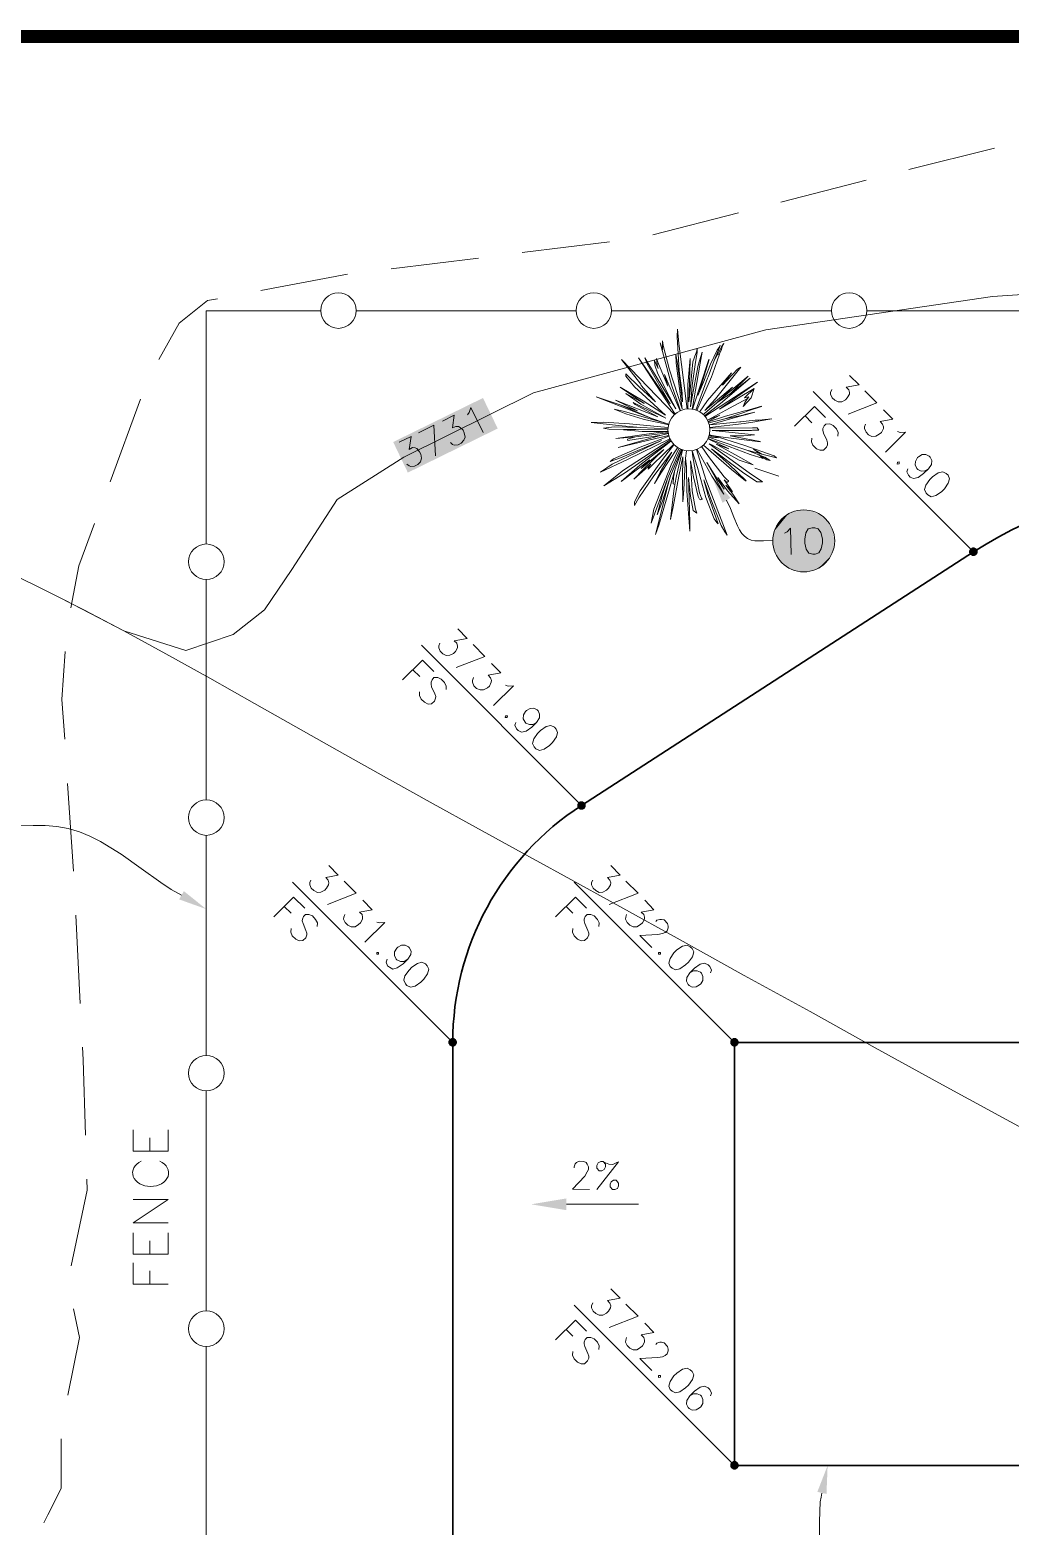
# Model space of a CAD drawing. Header units: millimetres. Extents: x -419 to 20046, y -14642 to 2638.
# Drawn here: x 5.226 to 8.009, y 19.274 to 23.519 of the extents above; entities that cross this region are included whole.
import ezdxf

# ---------------------------------------------------------------- set-up
doc = ezdxf.new("R2010")
doc.units = ezdxf.units.MM
for name, color, linetype in [('PDF11_----LN02', 7, 'Continuous'), ('PDF11_----TX00', 7, 'Continuous'), ('PDF11_24x36$-$Yucca$Valley$TB$CUP$----TB02', 7, 'Continuous'), ('PDF11_PRPN$PRPNCS', 7, 'Continuous'), ('PDF11_PRPN$PRPNCW', 7, 'Continuous'), ('PDF11_PRPN$PRPNFC', 7, 'Continuous')]:
    doc.layers.add(name, color=color, linetype=linetype)
for name, color, linetype, true_color in [('PDF11_0', 7, 'Continuous', 0xb3b3b3), ('PDF11_EXTO$--C3-Surface-EXTO', 7, 'Continuous', 0xb3b3b3), ('PDF11_EXTO$EXLSTR', 7, 'Continuous', 0xb3b3b3)]:
    doc.layers.add(name, color=color, linetype=linetype, true_color=true_color)

msp = doc.modelspace()

# ---------------------------------------------------------------- hatches: boundary and pattern name
at = {"layer": 'PDF11_----LN02', "true_color": 0xffffff, "transparency": 33554559}
for points in [[(6.2572, 22.3501), (6.2988, 22.2634), (6.5122, 22.4751)], [(6.5122, 22.4751), (6.2988, 22.2634), (6.5539, 22.3885)]]:
    msp.add_hatch(color=7, dxfattribs=at).paths.add_polyline_path(points)
at = {"layer": 'PDF11_----TX00', "transparency": 33554559}
msp.add_hatch(color=256, dxfattribs=at).paths.add_polyline_path([(6.6489, 20.1874), (6.7489, 20.1708), (6.7489, 20.2041)])
at = {"layer": 'PDF11_0', "transparency": 33554559}
for points in [[(7.1622, 22.2534), (7.1922, 22.1776), (7.2147, 22.1918)], [(7.8956, 22.0476), (7.8923, 22.0418), (7.9048, 22.0384)], [(7.9048, 22.0384), (7.8923, 22.0418), (7.8923, 22.0351)], [(7.9048, 22.0384), (7.8923, 22.0351), (7.8956, 22.0301)], [(7.9048, 22.0384), (7.9015, 22.0509), (7.8956, 22.0476)], [(7.8956, 22.0301), (7.9015, 22.0268), (7.9048, 22.0384)], [(7.9048, 22.0384), (7.9073, 22.0509), (7.9015, 22.0509)], [(7.9048, 22.0384), (7.9015, 22.0268), (7.9073, 22.0268)], [(7.9131, 22.0476), (7.9073, 22.0509), (7.9048, 22.0384)], [(7.9048, 22.0384), (7.9165, 22.0418), (7.9131, 22.0476)], [(7.9048, 22.0384), (7.9165, 22.0351), (7.9165, 22.0418)], [(7.9131, 22.0301), (7.9165, 22.0351), (7.9048, 22.0384)], [(7.9048, 22.0384), (7.9073, 22.0268), (7.9131, 22.0301)], [(6.783, 21.3275), (6.7797, 21.3217), (6.7914, 21.3192)], [(6.7914, 21.3192), (6.7797, 21.3217), (6.7797, 21.3159)], [(6.7914, 21.3192), (6.7797, 21.3159), (6.783, 21.31)], [(6.7914, 21.3192), (6.788, 21.3309), (6.783, 21.3275)], [(6.783, 21.31), (6.788, 21.3067), (6.7914, 21.3192)], [(6.7914, 21.3192), (6.7947, 21.3309), (6.788, 21.3309)], [(6.7914, 21.3192), (6.788, 21.3067), (6.7947, 21.3067)], [(6.8005, 21.3275), (6.7947, 21.3309), (6.7914, 21.3192)], [(6.7914, 21.3192), (6.8039, 21.3217), (6.8005, 21.3275)], [(6.7914, 21.3192), (6.8039, 21.3159), (6.8039, 21.3217)], [(6.8005, 21.31), (6.8039, 21.3159), (6.7914, 21.3192)], [(6.7914, 21.3192), (6.7947, 21.3067), (6.8005, 21.31)], [(5.7263, 21.025), (5.663, 21.0759), (5.6496, 21.0525)], [(6.4172, 20.6558), (6.4138, 20.65), (6.4263, 20.6467)], [(6.4263, 20.6467), (6.4138, 20.65), (6.4138, 20.6442)], [(6.4263, 20.6467), (6.4138, 20.6442), (6.4172, 20.6383)], [(6.4263, 20.6467), (6.423, 20.6592), (6.4172, 20.6558)], [(6.4172, 20.6383), (6.423, 20.635), (6.4263, 20.6467)], [(6.4263, 20.6467), (6.4297, 20.6592), (6.423, 20.6592)], [(6.4263, 20.6467), (6.423, 20.635), (6.4297, 20.635)], [(6.4347, 20.6558), (6.4297, 20.6592), (6.4263, 20.6467)], [(6.4263, 20.6467), (6.438, 20.65), (6.4347, 20.6558)], [(6.4263, 20.6467), (6.438, 20.6442), (6.438, 20.65)], [(6.4347, 20.6383), (6.438, 20.6442), (6.4263, 20.6467)], [(6.4263, 20.6467), (6.4297, 20.635), (6.4347, 20.6383)], [(7.2172, 20.6558), (7.2139, 20.65), (7.2264, 20.6467)], [(7.2264, 20.6467), (7.2139, 20.65), (7.2139, 20.6442)], [(7.2264, 20.6467), (7.2139, 20.6442), (7.2172, 20.6383)], [(7.2264, 20.6467), (7.2231, 20.6592), (7.2172, 20.6558)], [(7.2172, 20.6383), (7.2231, 20.635), (7.2264, 20.6467)], [(7.2264, 20.6467), (7.2297, 20.6592), (7.2231, 20.6592)], [(7.2264, 20.6467), (7.2231, 20.635), (7.2297, 20.635)], [(7.2347, 20.6558), (7.2297, 20.6592), (7.2264, 20.6467)], [(7.2264, 20.6467), (7.2381, 20.65), (7.2347, 20.6558)], [(7.2264, 20.6467), (7.2381, 20.6442), (7.2381, 20.65)], [(7.2347, 20.6383), (7.2381, 20.6442), (7.2264, 20.6467)], [(7.2264, 20.6467), (7.2297, 20.635), (7.2347, 20.6383)], [(7.2172, 19.4557), (7.2139, 19.4499), (7.2264, 19.4466)], [(7.2264, 19.4466), (7.2139, 19.4499), (7.2139, 19.4432)], [(7.2264, 19.4466), (7.2139, 19.4432), (7.2172, 19.4382)], [(7.2264, 19.4466), (7.2231, 19.4591), (7.2172, 19.4557)], [(7.2172, 19.4382), (7.2231, 19.4349), (7.2264, 19.4466)], [(7.2264, 19.4466), (7.2297, 19.4591), (7.2231, 19.4591)], [(7.2264, 19.4466), (7.2231, 19.4349), (7.2297, 19.4349)], [(7.2347, 19.4557), (7.2297, 19.4591), (7.2264, 19.4466)], [(7.2264, 19.4466), (7.2381, 19.4499), (7.2347, 19.4557)], [(7.2264, 19.4466), (7.2381, 19.4432), (7.2381, 19.4499)], [(7.2347, 19.4382), (7.2381, 19.4432), (7.2264, 19.4466)], [(7.2264, 19.4466), (7.2297, 19.4349), (7.2347, 19.4382)], [(7.4906, 19.4466), (7.4614, 19.3715), (7.4873, 19.3657)]]:
    msp.add_hatch(color=7, dxfattribs=at).paths.add_polyline_path(points)
at = {"layer": 'PDF11_0', "true_color": 0xffffff, "transparency": 33554559}
for points in [[(7.4073, 22.1559), (7.3339, 22.0676), (7.4206, 22.1568)], [(7.4206, 22.1568), (7.3339, 22.0676), (7.3364, 22.0484)], [(7.4073, 22.1559), (7.3348, 22.0818), (7.3339, 22.0676)], [(7.3881, 22.1501), (7.3348, 22.0818), (7.4073, 22.1559)], [(7.3881, 22.1501), (7.3389, 22.0968), (7.3348, 22.0818)], [(7.4206, 22.1568), (7.3364, 22.0484), (7.4439, 22.1543)], [(7.4439, 22.1543), (7.3364, 22.0484), (7.3431, 22.0301)], [(7.3773, 22.1443), (7.3389, 22.0968), (7.3881, 22.1501)], [(7.3773, 22.1443), (7.3456, 22.1118), (7.3389, 22.0968)], [(7.4439, 22.1543), (7.3431, 22.0301), (7.4639, 22.1459)], [(7.4639, 22.1459), (7.3431, 22.0301), (7.3506, 22.0176)], [(7.3664, 22.1376), (7.3456, 22.1118), (7.3773, 22.1443)], [(7.3664, 22.1376), (7.3556, 22.1276), (7.3456, 22.1118)], [(7.4639, 22.1459), (7.3506, 22.0176), (7.4831, 22.1326)], [(7.4831, 22.1326), (7.3506, 22.0176), (7.3639, 22.0026)], [(7.4831, 22.1326), (7.3639, 22.0026), (7.4948, 22.1184)], [(7.4948, 22.1184), (7.3639, 22.0026), (7.3781, 21.9926)], [(7.4948, 22.1184), (7.3781, 21.9926), (7.5039, 22.1018)], [(7.5039, 22.1018), (7.3781, 21.9926), (7.3931, 21.9859)], [(7.5039, 22.1018), (7.3931, 21.9859), (7.5098, 22.0709)], [(7.5098, 22.0709), (7.3931, 21.9859), (7.4114, 21.9818)], [(7.5098, 22.0709), (7.4114, 21.9818), (7.5056, 22.0418)], [(7.5056, 22.0418), (7.4114, 21.9818), (7.4323, 21.9818)], [(7.5056, 22.0418), (7.4323, 21.9818), (7.4989, 22.0259)], [(7.4989, 22.0259), (7.4323, 21.9818), (7.4656, 21.9926)], [(7.4989, 22.0259), (7.4656, 21.9926), (7.4823, 22.0051)]]:
    msp.add_hatch(color=7, dxfattribs=at).paths.add_polyline_path(points)

# ---------------------------------------------------------------- linework, layer by layer
at = {"layer": 'PDF11_----LN02', "lineweight": 18}
for points in [[(7.964, 23.1835), (7.7215, 23.1235)], [(7.3581, 23.031), (7.5448, 23.0793), (7.5998, 23.0927)], [(7.2372, 23.0002), (6.9947, 22.9377)], [(6.8714, 22.9177), (6.623, 22.8877)], [(6.4997, 22.8718), (6.2513, 22.8418)], [(8.6399, 22.8085), (7.959, 22.7627), (7.3148, 22.6685), (6.6555, 22.4893), (6.2872, 22.3076), (6.098, 22.1868), (5.9696, 21.9884), (5.8921, 21.8742), (5.803, 21.8042), (5.6688, 21.7584), (5.4921, 21.8142), (5.3254, 21.9018)], [(6.1272, 22.826), (5.8813, 22.7802)], [(5.5921, 22.5843), (5.6496, 22.6876), (5.7296, 22.7518), (5.7588, 22.7568)], [(5.5396, 22.4718), (5.4538, 22.2368)], [(6.3972, 22.4093), (6.4305, 22.426), (6.4255, 22.3901), (6.4347, 22.3943), (6.443, 22.3943), (6.4472, 22.3918), (6.4555, 22.3835), (6.4589, 22.376), (6.4614, 22.3643), (6.458, 22.3551), (6.4505, 22.3468), (6.4413, 22.3426), (6.4305, 22.341), (6.4255, 22.3435), (6.4197, 22.3485)], [(6.468, 22.4276), (6.473, 22.4343), (6.4772, 22.4485), (6.5122, 22.3768)], [(6.3288, 22.376), (6.3722, 22.3976), (6.3772, 22.311)], [(6.2738, 22.3493), (6.308, 22.366), (6.303, 22.3293), (6.3122, 22.3343), (6.3197, 22.3335), (6.3247, 22.3318), (6.3322, 22.3226), (6.3355, 22.316), (6.338, 22.3043), (6.3347, 22.2943), (6.3272, 22.2868), (6.318, 22.2818), (6.3072, 22.2809), (6.303, 22.2826), (6.2963, 22.2876)], [(5.3421, 21.8801), (5.3646, 21.9993), (5.4096, 22.1193)], [(5.3246, 21.5067), (5.3163, 21.6201), (5.3263, 21.7559)], [(5.3329, 21.3817), (5.3496, 21.1325)], [(5.3563, 21.0075), (5.3688, 20.7575)], [(5.3754, 20.6333), (5.3771, 20.5975), (5.3838, 20.3833)], [(5.3871, 20.2583), (5.3888, 20.2275), (5.3429, 20.0124)], [(5.3496, 19.8908), (5.3663, 19.8099), (5.3338, 19.6457)], [(5.3146, 19.5224), (5.3146, 19.3807), (5.2763, 19.3065), (5.2654, 19.284)]]:
    msp.add_lwpolyline(points, dxfattribs=at)
at = {"layer": 'PDF11_----TX00', "lineweight": 20}
for points in [[(7.5531, 22.5393), (7.5798, 22.5126), (7.5431, 22.506), (7.5506, 22.4985), (7.5531, 22.491), (7.5523, 22.486), (7.5464, 22.4751), (7.5414, 22.4701), (7.5306, 22.4643), (7.5206, 22.4643), (7.5106, 22.4685), (7.5031, 22.476), (7.4989, 22.486), (7.4989, 22.491), (7.5023, 22.4993)], [(7.5964, 22.4951), (7.6298, 22.461), (7.5489, 22.4293)], [(7.3964, 22.3951), (7.4531, 22.451), (7.4848, 22.4193)], [(7.4456, 22.4043), (7.4264, 22.4243)], [(7.6489, 22.4418), (7.6756, 22.4151), (7.6398, 22.4085), (7.6464, 22.401), (7.6489, 22.3935), (7.6489, 22.3885), (7.6431, 22.3776), (7.6373, 22.3726), (7.6273, 22.3668), (7.6164, 22.366), (7.6064, 22.371), (7.5998, 22.3785), (7.5948, 22.3885), (7.5956, 22.3935), (7.5981, 22.401)], [(7.4456, 22.361), (7.4448, 22.351), (7.4489, 22.341), (7.4589, 22.331), (7.4689, 22.3268), (7.4789, 22.3268), (7.4873, 22.3351), (7.4898, 22.3426), (7.4906, 22.3476), (7.4881, 22.3551), (7.4789, 22.3751), (7.4773, 22.3835), (7.4773, 22.3885), (7.4806, 22.396), (7.4856, 22.401), (7.4964, 22.4018), (7.5064, 22.3968), (7.5156, 22.3876), (7.5206, 22.3776), (7.5198, 22.3668)], [(7.6889, 22.3801), (7.6964, 22.3776), (7.7115, 22.3785), (7.6548, 22.3218)], [(7.7773, 22.2743), (7.7631, 22.2609), (7.7473, 22.2493), (7.7348, 22.2468), (7.7248, 22.2509), (7.7198, 22.2559), (7.7156, 22.2659), (7.7181, 22.2743)], [(6.4405, 21.8201), (6.4672, 21.7926), (6.4305, 21.7859), (6.438, 21.7792), (6.4397, 21.7709), (6.4397, 21.7659), (6.4338, 21.7559), (6.4288, 21.7501), (6.418, 21.7451), (6.408, 21.7442), (6.398, 21.7492), (6.3905, 21.7567), (6.3863, 21.7667), (6.3863, 21.7717), (6.3897, 21.7792)], [(6.4839, 21.7759), (6.5172, 21.7417), (6.4363, 21.7101)], [(6.2838, 21.6751), (6.3405, 21.7309), (6.3722, 21.6992)], [(6.333, 21.6851), (6.313, 21.7042)], [(6.5364, 21.7217), (6.563, 21.6951), (6.5272, 21.6884), (6.5339, 21.6809), (6.5364, 21.6734), (6.5355, 21.6684), (6.5305, 21.6576), (6.5247, 21.6526), (6.5139, 21.6467), (6.5039, 21.6467), (6.4939, 21.6509), (6.4864, 21.6584), (6.4822, 21.6684), (6.4822, 21.6734), (6.4855, 21.6817)], [(6.3322, 21.6417), (6.3322, 21.6309), (6.3363, 21.6209), (6.3463, 21.6117), (6.3563, 21.6067), (6.3663, 21.6076), (6.3747, 21.6151), (6.3772, 21.6234), (6.378, 21.6284), (6.3755, 21.6359), (6.3663, 21.6559), (6.3647, 21.6634), (6.3647, 21.6684), (6.368, 21.6759), (6.373, 21.6817), (6.3838, 21.6817), (6.393, 21.6776), (6.403, 21.6676), (6.4072, 21.6576), (6.4072, 21.6476)], [(6.5764, 21.6601), (6.5839, 21.6576), (6.5989, 21.6584), (6.5422, 21.6026)], [(6.6639, 21.5542), (6.6505, 21.5409), (6.6347, 21.5301), (6.6214, 21.5267), (6.6122, 21.5317), (6.6072, 21.5367), (6.6022, 21.5467), (6.6055, 21.5542)], [(6.0747, 21.1484), (6.1013, 21.1209), (6.0655, 21.1142), (6.0722, 21.1067), (6.0747, 21.0992), (6.0738, 21.0942), (6.068, 21.0842), (6.063, 21.0784), (6.0522, 21.0734), (6.0422, 21.0725), (6.0321, 21.0775), (6.0246, 21.0842), (6.0205, 21.0942), (6.0205, 21.1), (6.0238, 21.1075)], [(6.8747, 21.1484), (6.9014, 21.1209), (6.8655, 21.1142), (6.8722, 21.1067), (6.8747, 21.0992), (6.8739, 21.0942), (6.8689, 21.0842), (6.863, 21.0784), (6.8522, 21.0734), (6.8422, 21.0725), (6.8322, 21.0775), (6.8247, 21.0842), (6.8205, 21.0942), (6.8205, 21.1), (6.8239, 21.1075)], [(6.118, 21.1042), (6.1522, 21.07), (6.0705, 21.0383)], [(6.9181, 21.1042), (6.9522, 21.07), (6.8705, 21.0383)], [(5.918, 21.0033), (5.9746, 21.0592), (6.0063, 21.0275)], [(6.718, 21.0033), (6.7747, 21.0592), (6.8064, 21.0275)], [(5.9671, 21.0133), (5.948, 21.0325)], [(6.1713, 21.05), (6.1972, 21.0233), (6.1613, 21.0167), (6.1688, 21.0092), (6.1705, 21.0017), (6.1705, 20.9967), (6.1647, 20.9858), (6.1588, 20.9808), (6.1488, 20.975), (6.138, 20.975), (6.1288, 20.9792), (6.1213, 20.9867), (6.1163, 20.9967), (6.1172, 21.0017), (6.1197, 21.01)], [(6.7672, 21.0133), (6.748, 21.0325)], [(6.9714, 21.05), (6.9972, 21.0233), (6.9614, 21.0167), (6.9689, 21.0092), (6.9706, 21.0017), (6.9706, 20.9967), (6.9647, 20.9858), (6.9589, 20.9808), (6.9489, 20.975), (6.9381, 20.975), (6.9289, 20.9792), (6.9214, 20.9867), (6.9164, 20.9967), (6.9172, 21.0017), (6.9197, 21.01)], [(5.9671, 20.97), (5.9663, 20.9592), (5.9705, 20.9492), (5.9805, 20.94), (5.9905, 20.935), (6.0005, 20.9358), (6.0088, 20.9433), (6.0121, 20.9517), (6.0121, 20.9567), (6.0096, 20.9642), (6.0013, 20.9842), (5.9988, 20.9917), (5.9996, 20.9967), (6.0021, 21.0042), (6.008, 21.01), (6.018, 21.01), (6.028, 21.0058), (6.0371, 20.9958), (6.0422, 20.9858), (6.0413, 20.9758)], [(6.2105, 20.9883), (6.218, 20.9858), (6.2338, 20.9867), (6.1763, 20.9308)], [(6.7672, 20.97), (6.7664, 20.9592), (6.7705, 20.9492), (6.7805, 20.94), (6.7905, 20.935), (6.8005, 20.9358), (6.8089, 20.9433), (6.8122, 20.9517), (6.8122, 20.9567), (6.8097, 20.9642), (6.8014, 20.9842), (6.7989, 20.9917), (6.7997, 20.9967), (6.8022, 21.0042), (6.808, 21.01), (6.818, 21.01), (6.828, 21.0058), (6.8372, 20.9958), (6.8422, 20.9858), (6.8414, 20.9758)], [(7.0031, 20.99), (7.0056, 20.9933), (7.0139, 20.9958), (7.0189, 20.9958), (7.0264, 20.9942), (7.0364, 20.9842), (7.0381, 20.9767), (7.0381, 20.9717), (7.0347, 20.9633), (7.0297, 20.9583), (7.0214, 20.9558), (7.0089, 20.9525), (6.9572, 20.95), (6.9914, 20.9158)], [(6.2988, 20.8825), (6.2855, 20.8692), (6.2688, 20.8583), (6.2563, 20.855), (6.2463, 20.86), (6.2413, 20.8642), (6.2372, 20.8742), (6.2397, 20.8825)], [(7.0989, 20.8442), (7.1122, 20.8575), (7.1289, 20.8683), (7.1414, 20.8717), (7.1514, 20.8667), (7.1564, 20.8617), (7.1606, 20.8517), (7.1581, 20.8442)], [(6.7705, 20.2908), (6.7705, 20.2941), (6.7739, 20.3025), (6.7772, 20.3058), (6.7847, 20.31), (6.798, 20.3091), (6.8047, 20.3058), (6.808, 20.3016), (6.8114, 20.2941), (6.8114, 20.2866), (6.808, 20.2791), (6.8014, 20.2675), (6.7664, 20.23), (6.8147, 20.2291)], [(6.853, 20.3091), (6.8597, 20.305), (6.8697, 20.3016), (6.8806, 20.3008), (6.8906, 20.305), (6.8972, 20.3083), (6.8355, 20.2291)], [(6.9539, 20.1874), (6.7489, 20.1874)], [(6.8747, 19.9474), (6.9014, 19.9208), (6.8655, 19.9141), (6.8722, 19.9066), (6.8747, 19.8991), (6.8739, 19.8941), (6.8689, 19.8841), (6.863, 19.8783), (6.8522, 19.8724), (6.8422, 19.8724), (6.8322, 19.8774), (6.8247, 19.8841), (6.8205, 19.8941), (6.8205, 19.8991), (6.8239, 19.9074)], [(6.9181, 19.9041), (6.9522, 19.8699), (6.8705, 19.8383)], [(6.718, 19.8033), (6.7747, 19.8591), (6.8064, 19.8274)], [(6.7672, 19.8133), (6.748, 19.8324)], [(6.9714, 19.8499), (6.9972, 19.8233), (6.9614, 19.8166), (6.9689, 19.8091), (6.9706, 19.8016), (6.9706, 19.7966), (6.9647, 19.7857), (6.9589, 19.7807), (6.9489, 19.7749), (6.9381, 19.7749), (6.9289, 19.7791), (6.9214, 19.7866), (6.9164, 19.7966), (6.9172, 19.8016), (6.9197, 19.8099)], [(6.7672, 19.7699), (6.7664, 19.7591), (6.7705, 19.7491), (6.7805, 19.7399), (6.7905, 19.7349), (6.8005, 19.7349), (6.8089, 19.7432), (6.8122, 19.7507), (6.8122, 19.7566), (6.8097, 19.7641), (6.8014, 19.7841), (6.7989, 19.7916), (6.7997, 19.7966), (6.8022, 19.8041), (6.808, 19.8099), (6.818, 19.8099), (6.828, 19.8058), (6.8372, 19.7958), (6.8422, 19.7857), (6.8414, 19.7757)], [(7.0031, 19.7899), (7.0056, 19.7933), (7.0139, 19.7958), (7.0189, 19.7958), (7.0264, 19.7941), (7.0364, 19.7841), (7.0381, 19.7766), (7.0381, 19.7716), (7.0347, 19.7632), (7.0297, 19.7582), (7.0214, 19.7549), (7.0089, 19.7524), (6.9572, 19.7499), (6.9914, 19.7157)], [(7.0989, 19.6441), (7.1122, 19.6574), (7.1289, 19.6682), (7.1414, 19.6716), (7.1514, 19.6666), (7.1564, 19.6616), (7.1606, 19.6516), (7.1581, 19.6441)]]:
    msp.add_lwpolyline(points, dxfattribs=at)
for points in [[(7.6939, 22.2935), (7.6939, 22.2884), (7.6881, 22.2876), (7.6889, 22.2926)], [(7.7665, 22.2684), (7.7565, 22.2676), (7.7465, 22.2726), (7.744, 22.2751), (7.739, 22.2851), (7.7398, 22.2951), (7.7456, 22.306), (7.7481, 22.3085), (7.759, 22.3143), (7.769, 22.3143), (7.779, 22.3101), (7.7815, 22.3076), (7.7865, 22.2976), (7.7856, 22.2868), (7.7773, 22.2743)], [(7.8273, 22.2609), (7.8323, 22.2559), (7.8365, 22.2459), (7.8331, 22.2334), (7.8223, 22.2176), (7.814, 22.2093), (7.7981, 22.1984), (7.7848, 22.1951), (7.7748, 22.2001), (7.7706, 22.2051), (7.7656, 22.2151), (7.769, 22.2276), (7.7806, 22.2434), (7.7881, 22.2518), (7.804, 22.2626), (7.8173, 22.2659)], [(6.5814, 21.5734), (6.5805, 21.5684), (6.5755, 21.5684), (6.5764, 21.5734)], [(6.6539, 21.5484), (6.6439, 21.5484), (6.6339, 21.5526), (6.6314, 21.5551), (6.6264, 21.5651), (6.6272, 21.5759), (6.633, 21.5859), (6.6355, 21.5884), (6.6464, 21.5942), (6.6564, 21.5951), (6.6664, 21.5901), (6.6689, 21.5876), (6.673, 21.5776), (6.673, 21.5676), (6.6639, 21.5542)], [(6.7147, 21.5409), (6.7197, 21.5359), (6.7239, 21.5259), (6.7205, 21.5134), (6.7097, 21.4976), (6.7014, 21.4892), (6.6855, 21.4784), (6.6722, 21.4751), (6.6622, 21.4801), (6.6572, 21.4851), (6.653, 21.4951), (6.6564, 21.5076), (6.6672, 21.5234), (6.6755, 21.5317), (6.6914, 21.5426), (6.7047, 21.5459)], [(6.2155, 20.9017), (6.2155, 20.8967), (6.2105, 20.8967), (6.2105, 20.9017)], [(6.288, 20.8767), (6.278, 20.8767), (6.268, 20.8808), (6.2655, 20.8833), (6.2613, 20.8933), (6.2613, 20.9033), (6.2672, 20.9142), (6.2705, 20.9167), (6.2805, 20.9225), (6.2913, 20.9225), (6.3005, 20.9183), (6.303, 20.9158), (6.308, 20.9058), (6.3072, 20.8958), (6.2988, 20.8825)], [(7.0156, 20.9017), (7.0156, 20.8967), (7.0106, 20.8967), (7.0106, 20.9017)], [(7.1006, 20.9183), (7.1056, 20.9133), (7.1106, 20.9033), (7.1072, 20.89), (7.0956, 20.8742), (7.0872, 20.8667), (7.0714, 20.8558), (7.0589, 20.8525), (7.0489, 20.8575), (7.0439, 20.8617), (7.0397, 20.8717), (7.0431, 20.885), (7.0539, 20.9008), (7.0622, 20.9092), (7.0781, 20.92), (7.0914, 20.9225)], [(6.3488, 20.8692), (6.3538, 20.8642), (6.358, 20.8542), (6.3547, 20.8417), (6.3438, 20.8258), (6.3355, 20.8175), (6.3197, 20.8067), (6.3063, 20.8033), (6.2963, 20.8083), (6.2922, 20.8133), (6.2872, 20.8233), (6.2905, 20.8358), (6.3022, 20.8517), (6.3105, 20.86), (6.3263, 20.8708), (6.3388, 20.8742)], [(7.1097, 20.85), (7.1197, 20.85), (7.1297, 20.8458), (7.1322, 20.8433), (7.1364, 20.8333), (7.1364, 20.8225), (7.1306, 20.8125), (7.1272, 20.81), (7.1172, 20.8042), (7.1064, 20.8033), (7.0972, 20.8083), (7.0947, 20.8108), (7.0897, 20.8208), (7.0906, 20.8308), (7.0989, 20.8442)], [(6.8597, 20.3016), (6.8597, 20.2941), (6.8564, 20.2858), (6.8497, 20.2825), (6.8422, 20.2825), (6.8355, 20.29), (6.8355, 20.2975), (6.8389, 20.305), (6.8464, 20.3091), (6.853, 20.3091)], [(6.8831, 20.2558), (6.8906, 20.2558), (6.8972, 20.2475), (6.8972, 20.24), (6.8939, 20.2325), (6.8864, 20.2291), (6.8797, 20.2291), (6.873, 20.2366), (6.873, 20.2441), (6.8764, 20.2516)], [(7.0156, 19.7016), (7.0156, 19.6966), (7.0106, 19.6957), (7.0106, 19.7016)], [(7.1006, 19.7182), (7.1056, 19.7132), (7.1106, 19.7032), (7.1072, 19.6899), (7.0956, 19.6741), (7.0872, 19.6666), (7.0714, 19.6557), (7.0589, 19.6524), (7.0489, 19.6574), (7.0439, 19.6616), (7.0397, 19.6716), (7.0431, 19.6849), (7.0539, 19.7007), (7.0622, 19.7082), (7.0781, 19.7199), (7.0914, 19.7224)], [(7.1097, 19.6499), (7.1197, 19.6499), (7.1297, 19.6457), (7.1322, 19.6432), (7.1364, 19.6332), (7.1364, 19.6224), (7.1306, 19.6124), (7.1272, 19.6099), (7.1172, 19.6041), (7.1064, 19.6032), (7.0972, 19.6082), (7.0947, 19.6107), (7.0897, 19.6207), (7.0906, 19.6307), (7.0989, 19.6441)]]:
    msp.add_lwpolyline(points, close=True, dxfattribs=at)
at = {"layer": 'PDF11_0', "color": 7, "lineweight": 20}
for points in [[(7.4498, 22.4935), (7.9048, 22.0384)], [(7.3339, 22.0709), (7.3089, 22.0701), (7.2839, 22.0701), (7.2731, 22.0718), (7.2631, 22.0768), (7.2547, 22.0826), (7.2472, 22.0909), (7.2406, 22.1009), (7.2347, 22.1126), (7.2247, 22.1368), (7.2147, 22.1618), (7.2031, 22.1851)], [(7.3681, 22.0918), (7.3756, 22.0951), (7.3856, 22.1059), (7.3873, 22.0309)], [(6.3372, 21.7734), (6.7914, 21.3192)], [(5.1671, 21.2609), (5.2354, 21.2617), (5.2688, 21.2617), (5.3021, 21.2592), (5.3188, 21.2567), (5.3346, 21.2534), (5.3504, 21.2492), (5.3663, 21.2442), (5.3963, 21.2317), (5.4263, 21.2167), (5.4554, 21.1992), (5.4846, 21.1809), (5.5413, 21.14), (5.5979, 21.1), (5.6271, 21.0809), (5.6563, 21.0642)], [(5.9713, 21.1017), (6.4263, 20.6467)], [(6.7714, 21.1017), (7.2264, 20.6467)], [(6.7714, 19.9016), (7.2264, 19.4466)], [(7.4739, 19.3682), (7.4723, 19.3565), (7.4698, 19.3432), (7.4681, 19.3157), (7.4673, 19.2865), (7.4673, 19.2565), (7.4664, 19.1974), (7.4648, 19.169), (7.4614, 19.1432), (7.4589, 19.1307), (7.4564, 19.1199), (7.4523, 19.109), (7.4473, 19.0999), (7.4423, 19.0915), (7.4356, 19.084), (7.4281, 19.0782), (7.4198, 19.0732), (7.4098, 19.0699), (7.3989, 19.0682), (7.3873, 19.0674), (7.3748, 19.0674), (7.3489, 19.0682), (7.3239, 19.069)]]:
    msp.add_lwpolyline(points, dxfattribs=at)
msp.add_lwpolyline([(7.4464, 22.1068), (7.4539, 22.1068), (7.4639, 22.1034), (7.4714, 22.0934), (7.4756, 22.0751), (7.4756, 22.0643), (7.4723, 22.0468), (7.4656, 22.0359), (7.4548, 22.0318), (7.4481, 22.0318), (7.4373, 22.0351), (7.4298, 22.0459), (7.4256, 22.0634), (7.4256, 22.0743), (7.4289, 22.0926), (7.4356, 22.1034)], close=True, dxfattribs=at)
at = {"layer": 'PDF11_0', "color": 7, "lineweight": 0, "true_color": 0xffffff}
msp.add_lwpolyline([(7.4823, 22.0051), (7.4656, 21.9926)], dxfattribs=at)
at = {"layer": 'PDF11_0', "lineweight": 18}
msp.add_lwpolyline([(8.1315, 20.355), (7.9765, 20.4391), (7.8065, 20.5325), (7.6256, 20.6317), (7.4406, 20.7342), (7.2539, 20.8367), (7.0722, 20.9375), (6.9006, 21.0325), (6.743, 21.1192), (6.6047, 21.195), (6.4905, 21.2575), (6.3705, 21.3234), (6.2463, 21.3925), (6.1197, 21.4634), (5.863, 21.6084), (5.7363, 21.6801), (5.6121, 21.7492), (5.4921, 21.8142), (5.3788, 21.8742), (5.2721, 21.9284), (5.1746, 21.9759)], dxfattribs=at)
at = {"layer": 'PDF11_0', "color": 7, "lineweight": 20}
msp.add_circle((7.4227, 22.0697), 0.0879, dxfattribs=at)
at = {"layer": 'PDF11_24x36$-$Yucca$Valley$TB$CUP$----TB02', "lineweight": 0, "const_width": 0.0375}
msp.add_lwpolyline([(35.4024, 0.4996), (35.4024, 23.5006), (0.9184, 23.5006), (0.9184, 0.4996)], close=True, dxfattribs=at)
at = {"layer": 'PDF11_EXTO$--C3-Surface-EXTO', "lineweight": 18}
msp.add_lwpolyline([(8.1315, 20.355), (7.9765, 20.4391), (7.8065, 20.5325), (7.6256, 20.6317), (7.4406, 20.7342), (7.2539, 20.8367), (7.0722, 20.9375), (6.9006, 21.0325), (6.743, 21.1192), (6.6047, 21.195), (6.4905, 21.2575), (6.3705, 21.3234), (6.2463, 21.3925), (6.1197, 21.4634), (5.863, 21.6084), (5.7363, 21.6801), (5.6121, 21.7492), (5.4921, 21.8142), (5.3788, 21.8742), (5.2721, 21.9284), (5.1746, 21.9759)], dxfattribs=at)
at = {"layer": 'PDF11_EXTO$EXLSTR', "lineweight": 18}
for points in [[(7.0731, 22.4385), (7.0681, 22.4526), (7.0472, 22.5126), (7.0147, 22.6318), (7.0222, 22.611), (7.0214, 22.6376), (7.0239, 22.6243), (7.0414, 22.5551), (7.0772, 22.4443), (7.0606, 22.5743), (7.0597, 22.5985), (7.0639, 22.5726), (7.0789, 22.4643), (7.0772, 22.4885), (7.0689, 22.5518), (7.0631, 22.6485), (7.0647, 22.6701), (7.0681, 22.6301), (7.0914, 22.4435)], [(7.1931, 22.626), (7.1897, 22.6201), (7.1856, 22.6118), (7.1689, 22.5818)], [(7.1939, 22.626), (7.1914, 22.6201), (7.1939, 22.626), (7.1956, 22.6301), (7.1897, 22.6201)], [(7.1939, 22.6276), (7.1956, 22.6301), (7.1947, 22.6276)], [(7.0564, 22.4276), (6.9056, 22.5843), (6.9606, 22.5143), (6.9614, 22.511), (7.0022, 22.4643), (6.9564, 22.506), (6.9172, 22.5435), (6.9181, 22.5368), (6.9422, 22.5068), (7.0306, 22.4268), (6.9664, 22.4668), (6.9014, 22.506), (6.9697, 22.4593), (6.9447, 22.4726), (6.9172, 22.4876), (6.9606, 22.4576), (7.0314, 22.4176), (6.9647, 22.4493), (6.9389, 22.4626), (6.9439, 22.4568), (7.0081, 22.4218), (6.8881, 22.4685), (6.9506, 22.4385), (6.9014, 22.456)], [(7.0581, 22.4293), (6.9539, 22.5893), (7.0431, 22.4585), (6.9781, 22.5718), (6.9714, 22.5893), (6.9797, 22.5751), (7.0597, 22.4443), (7.0414, 22.4785), (7.0089, 22.5435), (6.9997, 22.5685), (6.9989, 22.581), (7.0097, 22.5585), (7.0064, 22.5701), (7.0047, 22.5868), (7.0106, 22.5718), (7.0372, 22.5085), (7.0272, 22.5418), (7.0439, 22.5035), (7.0722, 22.4385)], [(7.1056, 22.4426), (7.1289, 22.5743), (7.1347, 22.6051), (7.1231, 22.5685), (7.1047, 22.4735), (7.1014, 22.4501), (7.1064, 22.5101), (7.1156, 22.5768), (7.1197, 22.6043), (7.1197, 22.6051), (7.1206, 22.6168), (7.1181, 22.6043), (7.1172, 22.6035), (7.1164, 22.601), (7.1081, 22.5776), (7.0989, 22.4876), (7.0964, 22.4643), (7.0989, 22.546), (7.1006, 22.5876), (7.0939, 22.5135), (7.0939, 22.4435)], [(7.1164, 22.4401), (7.1497, 22.531), (7.1514, 22.5351), (7.1689, 22.5818), (7.1806, 22.611), (7.1831, 22.6185), (7.1856, 22.6251), (7.1814, 22.6176), (7.1772, 22.611), (7.1581, 22.571), (7.1406, 22.5276), (7.1406, 22.5268), (7.1222, 22.4818), (7.1256, 22.4918), (7.1539, 22.5843), (7.1522, 22.581), (7.1106, 22.4551), (7.1072, 22.4426)], [(7.1914, 22.6201), (7.1889, 22.6126), (7.1839, 22.6001), (7.1806, 22.5985), (7.1839, 22.5993), (7.1639, 22.5426), (7.1606, 22.5351), (7.1189, 22.4393)], [(7.1272, 22.4351), (7.1497, 22.4676), (7.2172, 22.546), (7.1922, 22.5118), (7.2347, 22.5568), (7.2439, 22.5626), (7.1722, 22.4726), (7.1422, 22.4393), (7.2206, 22.506), (7.1889, 22.4735), (7.2647, 22.5368), (7.2147, 22.4876), (7.2706, 22.531), (7.1864, 22.4593), (7.1406, 22.4243)], [(7.1422, 22.4226), (7.2914, 22.5201), (7.1831, 22.4435), (7.2822, 22.5018), (7.2547, 22.4751), (7.2664, 22.4785), (7.2631, 22.4735)], [(7.2822, 22.5018), (7.2731, 22.476), (7.2506, 22.451), (7.2556, 22.4626), (7.2631, 22.4735), (7.2122, 22.446), (7.1497, 22.4118), (7.1847, 22.426), (7.1514, 22.4085)], [(6.9914, 22.4168), (6.833, 22.4785), (6.9014, 22.456), (6.9914, 22.4168), (7.0306, 22.4035), (7.0397, 22.401)], [(7.1372, 22.4276), (7.1406, 22.431), (7.1756, 22.4618), (7.1847, 22.4701), (7.1889, 22.4735)], [(7.2147, 22.4876), (7.1756, 22.4618)], [(7.0389, 22.3985), (7.0239, 22.4026), (6.9747, 22.4135), (6.9664, 22.4151), (6.9172, 22.4301), (6.8847, 22.4435), (6.9139, 22.4368), (6.9831, 22.4168), (7.0306, 22.4035)], [(7.1514, 22.4076), (7.2006, 22.4235), (7.2556, 22.4385), (7.2681, 22.4418), (7.3031, 22.4518), (7.3031, 22.451), (7.2647, 22.4385), (7.2531, 22.4343), (7.1989, 22.416), (7.2497, 22.4268), (7.2581, 22.4293), (7.2839, 22.4351), (7.2572, 22.4276), (7.2489, 22.4251), (7.2014, 22.4118), (7.1564, 22.3993), (7.2414, 22.4076), (7.2414, 22.4068), (7.2422, 22.4076), (7.2847, 22.4118), (7.2948, 22.4126), (7.3131, 22.4143), (7.3323, 22.416), (7.2931, 22.4093), (7.2839, 22.4076), (7.2539, 22.4026), (7.1564, 22.3918)], [(7.1531, 22.4043), (7.1881, 22.4135), (7.1989, 22.416)], [(7.0372, 22.3876), (6.9597, 22.391), (6.8972, 22.3968), (6.8197, 22.406), (6.853, 22.4068), (6.9281, 22.4018), (7.0372, 22.3918)], [(7.0372, 22.3851), (6.9456, 22.386), (6.8697, 22.3868), (6.8539, 22.3893), (6.8847, 22.3935), (6.9597, 22.391)], [(7.0381, 22.376), (6.9447, 22.3651), (6.8889, 22.3601), (7.0106, 22.3776), (7.0372, 22.3793)], [(7.0372, 22.3801), (6.9639, 22.3801), (6.9114, 22.3843), (6.9456, 22.386)], [(7.0381, 22.3743), (7.0189, 22.3693), (6.9231, 22.3543), (6.9222, 22.3585), (6.9447, 22.3651)], [(7.1564, 22.3893), (7.2772, 22.3901), (7.2814, 22.3901), (7.2906, 22.3901), (7.2956, 22.3835), (7.2772, 22.3835), (7.2747, 22.3826), (7.1631, 22.3826), (7.1822, 22.381), (7.2831, 22.3701), (7.2522, 22.3676), (7.2139, 22.3676), (7.2989, 22.3518), (7.2989, 22.351), (7.1864, 22.3651), (7.1689, 22.3676), (7.2531, 22.341), (7.3389, 22.311), (7.3456, 22.3051), (7.3039, 22.316), (7.2797, 22.3301), (7.2989, 22.3168), (7.2939, 22.3185), (7.2614, 22.3268), (7.3123, 22.3076), (7.3273, 22.2976), (7.3181, 22.3001), (7.2939, 22.3143), (7.3073, 22.3035), (7.2706, 22.3151), (7.1514, 22.3601)], [(7.1564, 22.3993), (7.1547, 22.3985)], [(7.0422, 22.3593), (6.9222, 22.301), (6.8455, 22.2651), (6.8789, 22.2876), (7.0189, 22.3543), (6.9022, 22.3051), (6.873, 22.2951), (6.8822, 22.3026), (6.9581, 22.336), (7.0397, 22.3668)], [(7.0456, 22.3535), (6.9139, 22.2618), (6.8555, 22.2259), (6.9114, 22.2701), (7.0439, 22.3568)], [(7.0389, 22.3685), (6.8956, 22.3343), (7.0189, 22.3693)], [(7.0531, 22.3435), (6.9947, 22.2868), (6.9839, 22.2759), (6.9806, 22.2734), (6.9831, 22.2801), (6.9889, 22.2876), (6.9406, 22.2451), (6.9664, 22.2726), (7.0256, 22.3285), (6.9614, 22.2751), (6.9856, 22.3001), (6.9047, 22.2384), (6.9572, 22.2843), (7.0356, 22.3451), (7.0456, 22.3526)], [(7.0647, 22.3335), (7.0172, 22.2618), (6.9989, 22.2326), (7.0147, 22.2643), (7.0481, 22.321), (6.9972, 22.2543), (6.9547, 22.1918), (6.9422, 22.1701), (6.9422, 22.1801), (6.9581, 22.2118), (7.0214, 22.301), (7.0539, 22.3426)], [(7.0789, 22.3268), (7.0614, 22.2543), (7.0572, 22.2293), (7.0522, 22.2318), (7.0531, 22.2509), (7.0572, 22.2701), (7.0414, 22.2176), (7.0114, 22.1143), (7.0022, 22.0876), (7.0381, 22.2309), (7.0456, 22.2568), (7.0214, 22.1826), (7.0064, 22.1434), (7.0214, 22.2009), (7.0381, 22.2518), (7.0081, 22.1709), (6.9897, 22.1201), (6.9972, 22.1593), (7.0464, 22.2859), (7.0681, 22.3318)], [(7.0381, 22.2518), (7.0722, 22.3293)], [(7.0456, 22.2559), (7.0756, 22.3285)], [(7.1181, 22.3285), (7.1447, 22.2443), (7.2056, 22.0859), (7.1989, 22.0951), (7.1881, 22.1134), (7.1589, 22.1876), (7.1389, 22.2426), (7.1514, 22.1984), (7.1797, 22.1176), (7.1756, 22.1218), (7.1681, 22.1318), (7.1447, 22.1926), (7.1214, 22.2776), (7.1064, 22.3251)], [(7.1331, 22.3368), (7.1522, 22.3093), (7.1972, 22.2518), (7.2064, 22.2418), (7.2089, 22.2409), (7.2089, 22.2393), (7.2064, 22.2359), (7.2039, 22.2359), (7.1964, 22.2426), (7.2131, 22.2201), (7.2206, 22.2084), (7.2014, 22.2276), (7.2214, 22.2018), (7.2397, 22.1751), (7.2064, 22.2118), (7.1789, 22.2493), (7.1972, 22.2168), (7.1781, 22.2443), (7.1472, 22.2918), (7.1672, 22.2568), (7.1956, 22.2026), (7.1622, 22.2534), (7.1206, 22.3293)], [(7.1514, 22.3593), (7.2097, 22.331), (7.1739, 22.3443), (7.2522, 22.301), (7.2789, 22.2851), (7.2397, 22.2985), (7.1614, 22.3426), (7.1547, 22.3451), (7.2681, 22.2626), (7.3056, 22.2368), (7.2897, 22.2376), (7.2489, 22.2651), (7.1606, 22.331), (7.2097, 22.2876), (7.2597, 22.2401), (7.2572, 22.2401), (7.2172, 22.2726), (7.1381, 22.341)], [(7.1547, 22.3685), (7.1797, 22.3618), (7.1522, 22.3651)], [(7.1531, 22.3635), (7.1739, 22.3568), (7.2614, 22.3268)], [(7.1547, 22.3701), (7.1689, 22.3676)], [(7.1056, 22.3251), (7.1081, 22.3085), (7.1189, 22.2451), (7.1264, 22.2059), (7.1322, 22.1909), (7.1347, 22.1876), (7.1356, 22.1876), (7.1306, 22.1859), (7.1272, 22.1876), (7.1231, 22.1959), (7.1097, 22.2518), (7.1014, 22.2968), (7.1064, 22.2118), (7.1156, 22.1593), (7.1189, 22.1484), (7.1089, 22.1559), (7.1014, 22.1968), (7.0956, 22.2493), (7.0964, 22.2234), (7.0989, 22.1209), (7.0989, 22.0976), (7.0906, 22.2109), (7.0897, 22.2801), (7.0872, 22.3043), (7.0856, 22.2718), (7.0822, 22.2143), (7.0797, 22.1809), (7.0781, 22.2451), (7.0797, 22.3085), (7.0681, 22.2534), (7.0522, 22.1659), (7.0447, 22.1301), (7.0539, 22.2118), (7.0572, 22.2293)], [(7.0572, 22.2701), (7.0764, 22.3276)], [(7.0897, 22.3251), (7.0872, 22.3043)], [(7.3523, 22.2534), (7.2839, 22.2759)]]:
    msp.add_lwpolyline(points, dxfattribs=at)
msp.add_lwpolyline([(7.3123, 22.4135), (7.3131, 22.4143)], close=True, dxfattribs=at)
msp.add_circle((7.0968, 22.3847), 0.0596, dxfattribs=at)
at = {"layer": 'PDF11_PRPN$PRPNCS', "lineweight": 30}
for points in [[(9.1491, 22.0389, 0.29525), (7.9048, 22.0384), (6.7914, 21.3192)], [(10.6267, 20.6467), (10.6267, 18.6465), (6.4263, 18.6465), (6.4263, 20.6467, -0.254439), (6.792, 21.3192)]]:
    msp.add_lwpolyline(points, format="xyb", dxfattribs=at)
msp.add_lwpolyline([(7.2264, 19.4466), (7.2264, 20.6467), (9.8266, 20.6467), (9.8266, 19.4466)], close=True, dxfattribs=at)
at = {"layer": 'PDF11_PRPN$PRPNCW', "lineweight": 20}
for points in [[(5.6179, 20.3991), (5.6179, 20.3383), (5.5188, 20.3383), (5.5188, 20.3991)], [(5.5663, 20.3758), (5.5663, 20.3383)], [(5.6179, 20.1349), (5.5188, 20.1349), (5.6179, 20.2008), (5.5188, 20.2008)], [(5.6179, 20.1066), (5.6179, 20.0458), (5.5188, 20.0458), (5.5188, 20.1066)], [(5.5663, 20.0833), (5.5663, 20.0458)], [(5.6179, 19.9608), (5.5188, 19.9608), (5.5188, 20.0216)], [(5.5663, 19.9983), (5.5663, 19.9608)]]:
    msp.add_lwpolyline(points, dxfattribs=at)
at = {"layer": 'PDF11_PRPN$PRPNCW', "lineweight": 20, "extrusion": (0, 0, -1)}
msp.add_ellipse((5.5685, 20.2767), major_axis=(-0.0512, 0.0002), ratio=0.756304, start_param=2.103655, end_param=7.310169, dxfattribs=at)
at = {"layer": 'PDF11_PRPN$PRPNFC', "lineweight": 20}
for points in [[(6.0513, 22.7227), (5.7263, 22.7227), (5.7263, 22.0601)], [(6.7764, 22.7227), (6.1513, 22.7227)], [(7.5014, 22.7227), (6.8764, 22.7227)], [(8.2265, 22.7227), (7.6014, 22.7227)], [(5.7263, 21.9593), (5.7263, 21.3342)], [(5.7263, 21.2342), (5.7263, 20.6091)], [(5.7263, 20.5091), (5.7263, 19.8841)], [(5.7263, 19.7841), (5.7263, 19.159)]]:
    msp.add_lwpolyline(points, dxfattribs=at)
for centre in [(6.1017, 22.7231), (6.8268, 22.7231), (7.5519, 22.7231), (5.7267, 22.0105), (5.7267, 21.2846), (5.7267, 20.5596), (5.7267, 19.8345)]:
    msp.add_circle(centre, 0.0504, dxfattribs=at)

doc.saveas('drawing.dxf')
